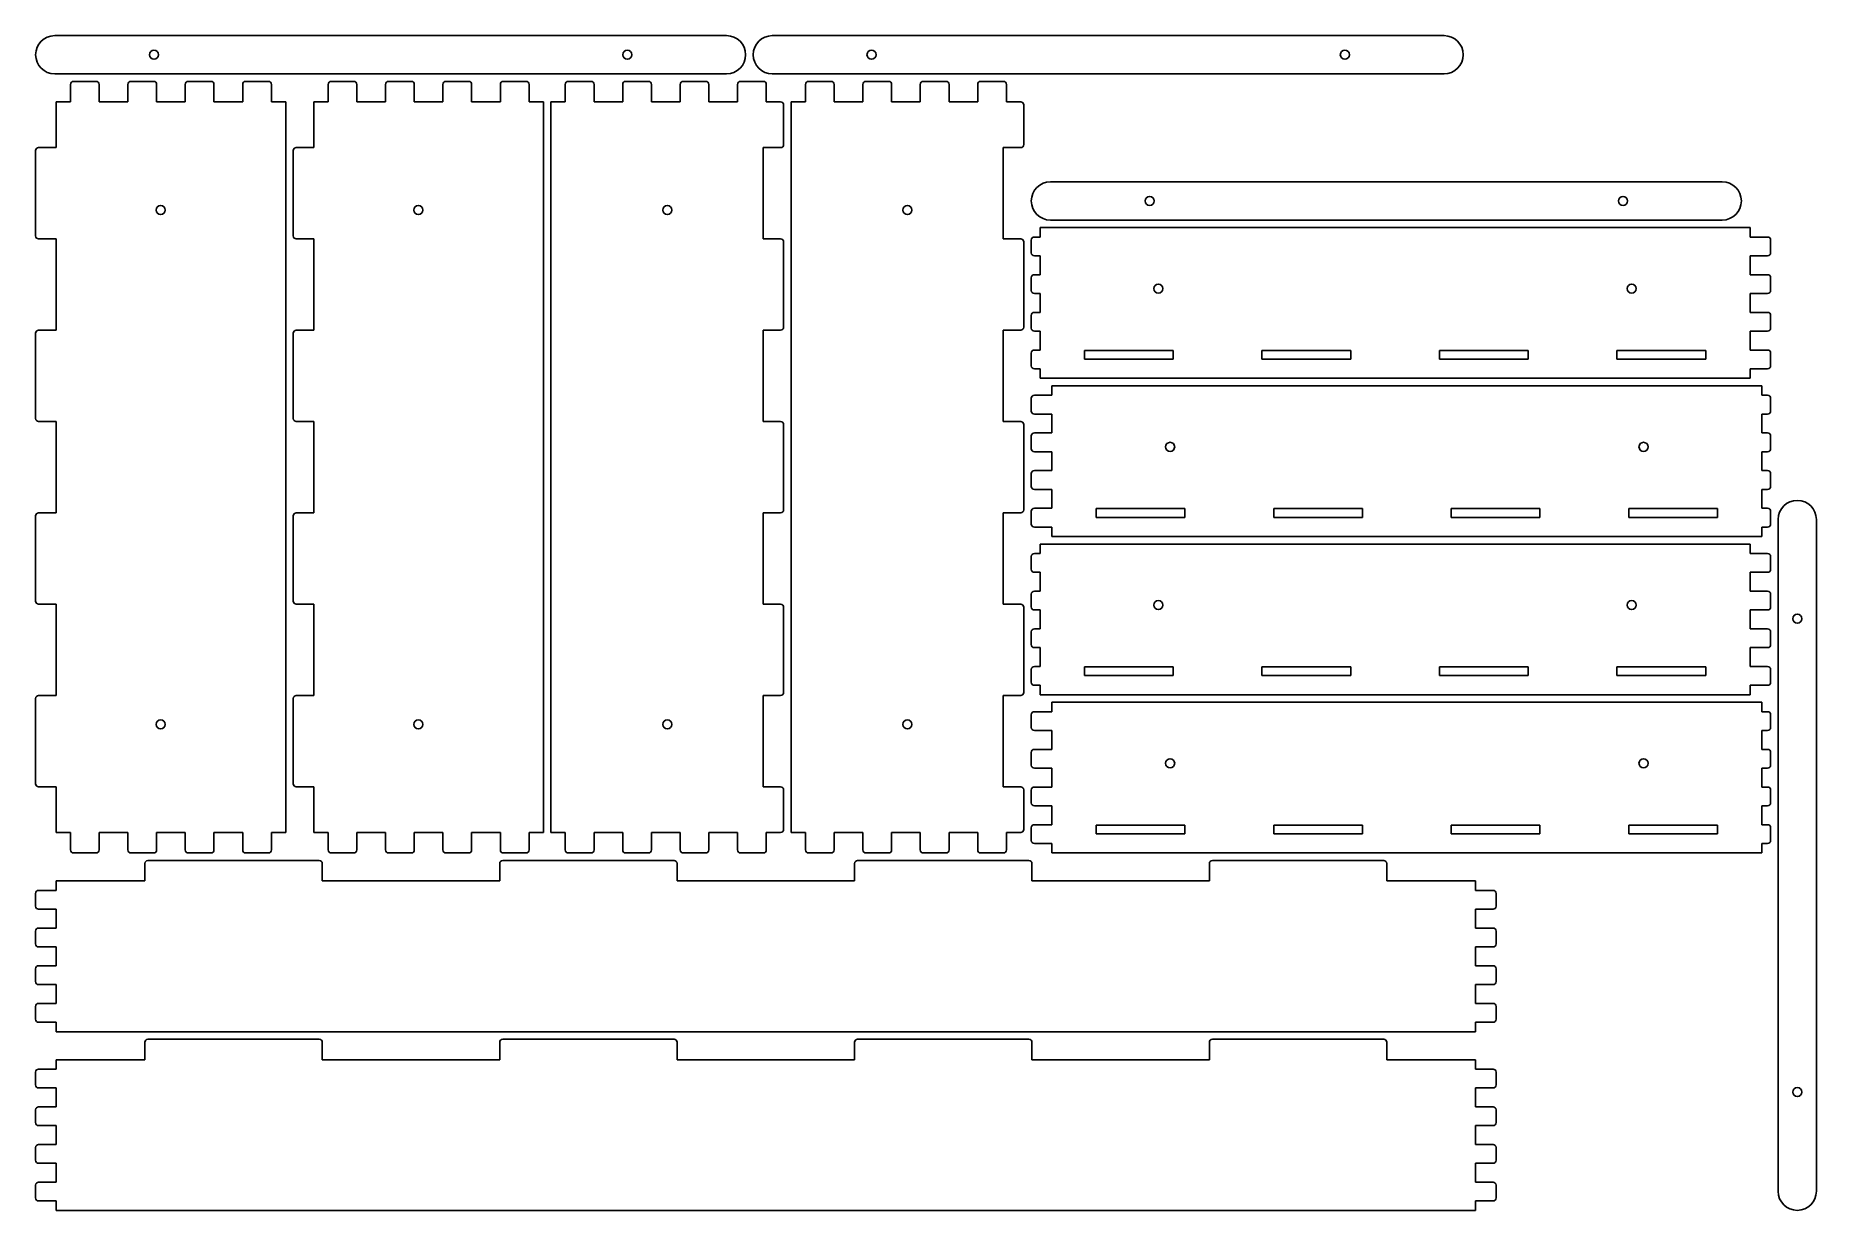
# Model space of a CAD drawing. Header units: millimetres. Extents: x 0 to 1182, y 0 to 780.
import ezdxf

# ---------------------------------------------------------------- set-up
doc = ezdxf.new("R2010")
doc.units = ezdxf.units.MM
doc.layers.add('SheetCutProfiles', color=7, linetype='CONTINUOUS')

msp = doc.modelspace()

# ---------------------------------------------------------------- linework, layer by layer
at = {"layer": 'SheetCutProfiles'}
for p, q in [((12.7, 779.6), (458.5, 779.6)), ((934.7, 779.6), (488.9, 779.6)), ((12.7, 754.2), (458.5, 754.2)), ((23.125, 747.2), (23.125, 735.6)), ((25.125, 749.2), (40.175, 749.2)), ((42.175, 735.6), (42.175, 747.2)), ((61.225, 747.2), (61.225, 735.6)), ((63.225, 749.2), (78.275, 749.2)), ((80.275, 735.6), (80.275, 747.2)), ((99.325, 747.2), (99.325, 735.6)), ((101.325, 749.2), (116.375, 749.2)), ((118.375, 735.6), (118.375, 747.2)), ((137.425, 747.2), (137.425, 735.6)), ((139.425, 749.2), (154.475, 749.2)), ((156.475, 735.6), (156.475, 747.2)), ((194.125, 747.2), (194.125, 735.6)), ((196.125, 749.2), (211.175, 749.2)), ((213.175, 735.6), (213.175, 747.2)), ((232.225, 747.2), (232.225, 735.6)), ((234.225, 749.2), (249.275, 749.2)), ((251.275, 735.6), (251.275, 747.2)), ((270.325, 747.2), (270.325, 735.6)), ((272.325, 749.2), (287.375, 749.2)), ((289.375, 735.6), (289.375, 747.2)), ((308.425, 747.2), (308.425, 735.6)), ((310.425, 749.2), (325.475, 749.2)), ((327.475, 735.6), (327.475, 747.2)), ((351.525, 747.2), (351.525, 735.6)), ((353.525, 749.2), (368.575, 749.2)), ((370.575, 735.6), (370.575, 747.2)), ((389.625, 747.2), (389.625, 735.6)), ((391.625, 749.2), (406.675, 749.2)), ((408.675, 735.6), (408.675, 747.2)), ((427.725, 747.2), (427.725, 735.6)), ((429.725, 749.2), (444.775, 749.2)), ((446.775, 735.6), (446.775, 747.2)), ((465.825, 747.2), (465.825, 735.6)), ((467.825, 749.2), (482.875, 749.2)), ((484.875, 735.6), (484.875, 747.2)), ((934.7, 754.2), (488.9, 754.2)), ((510.925, 747.2), (510.925, 735.6)), ((512.925, 749.2), (527.975, 749.2)), ((529.975, 735.6), (529.975, 747.2)), ((549.025, 747.2), (549.025, 735.6)), ((551.025, 749.2), (566.075, 749.2)), ((568.075, 735.6), (568.075, 747.2)), ((587.125, 747.2), (587.125, 735.6)), ((589.125, 749.2), (604.175, 749.2)), ((606.175, 735.6), (606.175, 747.2)), ((625.225, 747.2), (625.225, 735.6)), ((627.225, 749.2), (642.275, 749.2)), ((644.275, 735.6), (644.275, 747.2)), ((13.6, 735.6), (13.6, 705.3)), ((13.6, 735.6), (23.125, 735.6)), ((42.175, 735.6), (61.225, 735.6)), ((80.275, 735.6), (99.325, 735.6)), ((118.375, 735.6), (137.425, 735.6)), ((156.475, 735.6), (166, 735.6)), ((166, 735.6), (166, 250.8)), ((184.6, 735.6), (194.125, 735.6)), ((184.6, 705.3), (184.6, 735.6)), ((213.175, 735.6), (232.225, 735.6)), ((251.275, 735.6), (270.325, 735.6)), ((289.375, 735.6), (308.425, 735.6)), ((327.475, 735.6), (337, 735.6)), ((337, 250.8), (337, 735.6)), ((342, 735.6), (342, 250.8)), ((342, 735.6), (351.525, 735.6)), ((370.575, 735.6), (389.625, 735.6)), ((408.675, 735.6), (427.725, 735.6)), ((446.775, 735.6), (465.825, 735.6)), ((494.4, 735.6), (484.875, 735.6)), ((496.4, 733.6), (496.4, 707.3)), ((501.4, 735.6), (510.925, 735.6)), ((501.4, 250.8), (501.4, 735.6)), ((529.975, 735.6), (549.025, 735.6)), ((568.075, 735.6), (587.125, 735.6)), ((606.175, 735.6), (625.225, 735.6)), ((644.275, 735.6), (653.8, 735.6)), ((655.8, 707.3), (655.8, 733.6)), ((0, 703.3), (0, 646.7)), ((2, 705.3), (13.6, 705.3)), ((171, 646.7), (171, 703.3)), ((184.6, 705.3), (173, 705.3)), ((482.8, 705.3), (494.4, 705.3)), ((482.8, 644.7), (482.8, 705.3)), ((642.2, 705.3), (642.2, 644.7)), ((653.8, 705.3), (642.2, 705.3)), ((1119.3, 682.6), (673.5, 682.6)), ((666.6, 652.2), (1137.8, 652.2)), ((666.6, 652.2), (666.6, 645.95)), ((1119.3, 657.2), (673.5, 657.2)), ((1137.8, 652.2), (1137.8, 645.95)), ((13.6, 644.7), (2, 644.7)), ((13.6, 644.7), (13.6, 584.1)), ((173, 644.7), (184.6, 644.7)), ((184.6, 584.1), (184.6, 644.7)), ((494.4, 644.7), (482.8, 644.7)), ((496.4, 642.7), (496.4, 586.1)), ((642.2, 644.7), (653.8, 644.7)), ((655.8, 586.1), (655.8, 642.7)), ((660.8, 643.95), (660.8, 635.45)), ((662.8, 645.95), (666.6, 645.95)), ((1149.4, 645.95), (1137.8, 645.95)), ((1151.4, 643.95), (1151.4, 635.45)), ((666.6, 633.45), (662.8, 633.45)), ((666.6, 633.45), (666.6, 620.95)), ((1137.8, 633.45), (1137.8, 620.95)), ((1137.8, 633.45), (1149.4, 633.45)), ((660.8, 618.95), (660.8, 610.45)), ((662.8, 620.95), (666.6, 620.95)), ((1149.4, 620.95), (1137.8, 620.95)), ((1151.4, 618.95), (1151.4, 610.45)), ((666.6, 608.45), (662.8, 608.45)), ((666.6, 608.45), (666.6, 595.95)), ((1137.8, 608.45), (1137.8, 595.95)), ((1137.8, 608.45), (1149.4, 608.45)), ((660.8, 593.95), (660.8, 585.45)), ((662.8, 595.95), (666.6, 595.95)), ((1149.4, 595.95), (1137.8, 595.95)), ((1151.4, 593.95), (1151.4, 585.45)), ((0, 582.1), (0, 525.5)), ((2, 584.1), (13.6, 584.1)), ((171, 525.5), (171, 582.1)), ((184.6, 584.1), (173, 584.1)), ((482.8, 584.1), (494.4, 584.1)), ((482.8, 523.5), (482.8, 584.1)), ((642.2, 584.1), (642.2, 523.5)), ((653.8, 584.1), (642.2, 584.1)), ((666.6, 583.45), (662.8, 583.45)), ((666.6, 583.45), (666.6, 570.95)), ((1137.8, 583.45), (1137.8, 570.95)), ((1137.8, 583.45), (1149.4, 583.45)), ((660.8, 568.95), (660.8, 560.45)), ((662.8, 570.95), (666.6, 570.95)), ((696.05, 564.9), (696.05, 570.7)), ((696.05, 570.7), (754.95, 570.7)), ((754.95, 570.7), (754.95, 564.9)), ((813.85, 564.9), (813.85, 570.7)), ((813.85, 570.7), (872.75, 570.7)), ((872.75, 570.7), (872.75, 564.9)), ((931.65, 564.9), (931.65, 570.7)), ((931.65, 570.7), (990.55, 570.7)), ((990.55, 570.7), (990.55, 564.9)), ((1049.45, 564.9), (1049.45, 570.7)), ((1049.45, 570.7), (1108.35, 570.7)), ((1108.35, 570.7), (1108.35, 564.9)), ((1149.4, 570.95), (1137.8, 570.95)), ((1151.4, 568.95), (1151.4, 560.45)), ((666.6, 558.45), (662.8, 558.45)), ((666.6, 558.45), (666.6, 552.2)), ((754.95, 564.9), (696.05, 564.9)), ((872.75, 564.9), (813.85, 564.9)), ((990.55, 564.9), (931.65, 564.9)), ((1108.35, 564.9), (1049.45, 564.9)), ((1137.8, 558.45), (1137.8, 552.2)), ((1137.8, 558.45), (1149.4, 558.45)), ((666.6, 552.2), (1137.8, 552.2)), ((674.4, 547.2), (674.4, 540.95)), ((1145.6, 547.2), (674.4, 547.2)), ((1145.6, 547.2), (1145.6, 540.95)), ((660.8, 538.95), (660.8, 530.45)), ((662.8, 540.95), (674.4, 540.95)), ((1149.4, 540.95), (1145.6, 540.95)), ((1151.4, 538.95), (1151.4, 530.45)), ((13.6, 523.5), (2, 523.5)), ((13.6, 523.5), (13.6, 462.9)), ((173, 523.5), (184.6, 523.5)), ((184.6, 462.9), (184.6, 523.5)), ((494.4, 523.5), (482.8, 523.5)), ((496.4, 521.5), (496.4, 464.9)), ((642.2, 523.5), (653.8, 523.5)), ((655.8, 464.9), (655.8, 521.5)), ((674.4, 528.45), (662.8, 528.45)), ((674.4, 528.45), (674.4, 515.95)), ((1145.6, 528.45), (1149.4, 528.45)), ((1145.6, 528.45), (1145.6, 515.95)), ((660.8, 513.95), (660.8, 505.45)), ((662.8, 515.95), (674.4, 515.95)), ((1149.4, 515.95), (1145.6, 515.95)), ((1151.4, 513.95), (1151.4, 505.45)), ((674.4, 503.45), (662.8, 503.45)), ((674.4, 503.45), (674.4, 490.95)), ((1145.6, 503.45), (1149.4, 503.45)), ((1145.6, 503.45), (1145.6, 490.95)), ((660.8, 488.95), (660.8, 480.45)), ((662.8, 490.95), (674.4, 490.95)), ((1149.4, 490.95), (1145.6, 490.95)), ((1151.4, 488.95), (1151.4, 480.45)), ((674.4, 478.45), (662.8, 478.45)), ((674.4, 478.45), (674.4, 465.95)), ((1145.6, 478.45), (1149.4, 478.45)), ((1145.6, 478.45), (1145.6, 465.95)), ((2, 462.9), (13.6, 462.9)), ((184.6, 462.9), (173, 462.9)), ((482.8, 462.9), (494.4, 462.9)), ((482.8, 402.3), (482.8, 462.9)), ((642.2, 462.9), (642.2, 402.3)), ((653.8, 462.9), (642.2, 462.9)), ((660.8, 463.95), (660.8, 455.45)), ((662.8, 465.95), (674.4, 465.95)), ((762.75, 465.7), (703.85, 465.7)), ((703.85, 465.7), (703.85, 459.9)), ((762.75, 459.9), (762.75, 465.7)), ((880.55, 465.7), (821.65, 465.7)), ((821.65, 465.7), (821.65, 459.9)), ((880.55, 459.9), (880.55, 465.7)), ((998.35, 465.7), (939.45, 465.7)), ((939.45, 465.7), (939.45, 459.9)), ((998.35, 459.9), (998.35, 465.7)), ((1116.15, 465.7), (1057.25, 465.7)), ((1057.25, 465.7), (1057.25, 459.9)), ((1116.15, 459.9), (1116.15, 465.7)), ((1149.4, 465.95), (1145.6, 465.95)), ((1151.4, 463.95), (1151.4, 455.45)), ((0, 460.9), (0, 404.3)), ((171, 404.3), (171, 460.9)), ((674.4, 453.45), (662.8, 453.45)), ((674.4, 453.45), (674.4, 447.2)), ((703.85, 459.9), (762.75, 459.9)), ((821.65, 459.9), (880.55, 459.9)), ((939.45, 459.9), (998.35, 459.9)), ((1057.25, 459.9), (1116.15, 459.9)), ((1145.6, 453.45), (1149.4, 453.45)), ((1145.6, 453.45), (1145.6, 447.2)), ((1156.4, 12.7), (1156.4, 458.5)), ((1181.8, 12.7), (1181.8, 458.5)), ((666.6, 442.2), (1137.8, 442.2)), ((666.6, 442.2), (666.6, 435.95)), ((1145.6, 447.2), (674.4, 447.2)), ((1137.8, 442.2), (1137.8, 435.95)), ((660.8, 433.95), (660.8, 425.45)), ((662.8, 435.95), (666.6, 435.95)), ((1149.4, 435.95), (1137.8, 435.95)), ((1151.4, 433.95), (1151.4, 425.45)), ((666.6, 423.45), (662.8, 423.45)), ((666.6, 423.45), (666.6, 410.95)), ((1137.8, 423.45), (1137.8, 410.95)), ((1137.8, 423.45), (1149.4, 423.45)), ((13.6, 402.3), (2, 402.3)), ((13.6, 402.3), (13.6, 341.7)), ((173, 402.3), (184.6, 402.3)), ((184.6, 341.7), (184.6, 402.3)), ((494.4, 402.3), (482.8, 402.3)), ((642.2, 402.3), (653.8, 402.3)), ((660.8, 408.95), (660.8, 400.45)), ((662.8, 410.95), (666.6, 410.95)), ((1149.4, 410.95), (1137.8, 410.95)), ((1151.4, 408.95), (1151.4, 400.45)), ((496.4, 400.3), (496.4, 343.7)), ((655.8, 343.7), (655.8, 400.3)), ((666.6, 398.45), (662.8, 398.45)), ((666.6, 398.45), (666.6, 385.95)), ((1137.8, 398.45), (1137.8, 385.95)), ((1137.8, 398.45), (1149.4, 398.45)), ((660.8, 383.95), (660.8, 375.45)), ((662.8, 385.95), (666.6, 385.95)), ((1149.4, 385.95), (1137.8, 385.95)), ((1151.4, 383.95), (1151.4, 375.45)), ((666.6, 373.45), (662.8, 373.45)), ((666.6, 373.45), (666.6, 360.95)), ((1137.8, 373.45), (1137.8, 360.95)), ((1137.8, 373.45), (1149.4, 373.45)), ((660.8, 358.95), (660.8, 350.45)), ((662.8, 360.95), (666.6, 360.95)), ((696.05, 360.7), (696.05, 354.9)), ((754.95, 360.7), (696.05, 360.7)), ((696.05, 354.9), (754.95, 354.9)), ((754.95, 354.9), (754.95, 360.7)), ((813.85, 360.7), (813.85, 354.9)), ((872.75, 360.7), (813.85, 360.7)), ((813.85, 354.9), (872.75, 354.9)), ((872.75, 354.9), (872.75, 360.7)), ((931.65, 360.7), (931.65, 354.9)), ((990.55, 360.7), (931.65, 360.7)), ((931.65, 354.9), (990.55, 354.9)), ((990.55, 354.9), (990.55, 360.7)), ((1049.45, 360.7), (1049.45, 354.9)), ((1108.35, 360.7), (1049.45, 360.7)), ((1049.45, 354.9), (1108.35, 354.9)), ((1108.35, 354.9), (1108.35, 360.7)), ((1149.4, 360.95), (1137.8, 360.95)), ((1151.4, 358.95), (1151.4, 350.45)), ((666.6, 348.45), (662.8, 348.45)), ((666.6, 348.45), (666.6, 342.2)), ((1137.8, 348.45), (1137.8, 342.2)), ((1137.8, 348.45), (1149.4, 348.45)), ((0, 339.7), (0, 283.1)), ((2, 341.7), (13.6, 341.7)), ((171, 283.1), (171, 339.7)), ((184.6, 341.7), (173, 341.7)), ((482.8, 341.7), (494.4, 341.7)), ((482.8, 281.1), (482.8, 341.7)), ((642.2, 341.7), (642.2, 281.1)), ((653.8, 341.7), (642.2, 341.7)), ((662.8, 330.95), (674.4, 330.95)), ((666.6, 342.2), (1137.8, 342.2)), ((674.4, 337.2), (674.4, 330.95)), ((1145.6, 337.2), (674.4, 337.2)), ((1145.6, 337.2), (1145.6, 330.95)), ((1149.4, 330.95), (1145.6, 330.95)), ((660.8, 328.95), (660.8, 320.45)), ((1151.4, 328.95), (1151.4, 320.45)), ((674.4, 318.45), (662.8, 318.45)), ((674.4, 318.45), (674.4, 305.95)), ((1145.6, 318.45), (1149.4, 318.45)), ((1145.6, 318.45), (1145.6, 305.95)), ((660.8, 303.95), (660.8, 295.45)), ((662.8, 305.95), (674.4, 305.95)), ((1149.4, 305.95), (1145.6, 305.95)), ((1151.4, 303.95), (1151.4, 295.45)), ((674.4, 293.45), (662.8, 293.45)), ((674.4, 293.45), (674.4, 280.95)), ((1145.6, 293.45), (1149.4, 293.45)), ((1145.6, 293.45), (1145.6, 280.95)), ((13.6, 281.1), (2, 281.1)), ((13.6, 281.1), (13.6, 250.8)), ((173, 281.1), (184.6, 281.1)), ((184.6, 250.8), (184.6, 281.1)), ((494.4, 281.1), (482.8, 281.1)), ((496.4, 279.1), (496.4, 252.8)), ((642.2, 281.1), (653.8, 281.1)), ((655.8, 252.8), (655.8, 279.1)), ((660.8, 278.95), (660.8, 270.45)), ((662.8, 280.95), (674.4, 280.95)), ((1149.4, 280.95), (1145.6, 280.95)), ((1151.4, 278.95), (1151.4, 270.45)), ((674.4, 268.45), (662.8, 268.45)), ((674.4, 268.45), (674.4, 255.95)), ((1145.6, 268.45), (1149.4, 268.45)), ((1145.6, 268.45), (1145.6, 255.95)), ((13.6, 250.8), (23.125, 250.8)), ((23.125, 239.2), (23.125, 250.8)), ((42.175, 250.8), (61.225, 250.8)), ((42.175, 250.8), (42.175, 239.2)), ((61.225, 239.2), (61.225, 250.8)), ((80.275, 250.8), (99.325, 250.8)), ((80.275, 250.8), (80.275, 239.2)), ((99.325, 239.2), (99.325, 250.8)), ((118.375, 250.8), (137.425, 250.8)), ((118.375, 250.8), (118.375, 239.2)), ((137.425, 239.2), (137.425, 250.8)), ((156.475, 250.8), (166, 250.8)), ((156.475, 250.8), (156.475, 239.2)), ((184.6, 250.8), (194.125, 250.8)), ((194.125, 239.2), (194.125, 250.8)), ((213.175, 250.8), (213.175, 239.2)), ((213.175, 250.8), (232.225, 250.8)), ((232.225, 239.2), (232.225, 250.8)), ((251.275, 250.8), (251.275, 239.2)), ((251.275, 250.8), (270.325, 250.8)), ((270.325, 239.2), (270.325, 250.8)), ((289.375, 250.8), (289.375, 239.2)), ((289.375, 250.8), (308.425, 250.8)), ((308.425, 239.2), (308.425, 250.8)), ((327.475, 250.8), (327.475, 239.2)), ((327.475, 250.8), (337, 250.8)), ((342, 250.8), (351.525, 250.8)), ((351.525, 239.2), (351.525, 250.8)), ((370.575, 250.8), (389.625, 250.8)), ((370.575, 250.8), (370.575, 239.2)), ((389.625, 239.2), (389.625, 250.8)), ((408.675, 250.8), (427.725, 250.8)), ((408.675, 250.8), (408.675, 239.2)), ((427.725, 239.2), (427.725, 250.8)), ((446.775, 250.8), (465.825, 250.8)), ((446.775, 250.8), (446.775, 239.2)), ((465.825, 239.2), (465.825, 250.8)), ((484.875, 250.8), (494.4, 250.8)), ((484.875, 250.8), (484.875, 239.2)), ((501.4, 250.8), (510.925, 250.8)), ((510.925, 239.2), (510.925, 250.8)), ((529.975, 250.8), (529.975, 239.2)), ((529.975, 250.8), (549.025, 250.8)), ((549.025, 239.2), (549.025, 250.8)), ((568.075, 250.8), (568.075, 239.2)), ((568.075, 250.8), (587.125, 250.8)), ((587.125, 239.2), (587.125, 250.8)), ((606.175, 250.8), (606.175, 239.2)), ((606.175, 250.8), (625.225, 250.8)), ((625.225, 239.2), (625.225, 250.8)), ((644.275, 250.8), (644.275, 239.2)), ((653.8, 250.8), (644.275, 250.8)), ((660.8, 253.95), (660.8, 245.45)), ((662.8, 255.95), (674.4, 255.95)), ((703.85, 255.7), (762.75, 255.7)), ((703.85, 249.9), (703.85, 255.7)), ((762.75, 249.9), (703.85, 249.9)), ((762.75, 255.7), (762.75, 249.9)), ((821.65, 255.7), (880.55, 255.7)), ((821.65, 249.9), (821.65, 255.7)), ((880.55, 249.9), (821.65, 249.9)), ((880.55, 255.7), (880.55, 249.9)), ((939.45, 255.7), (998.35, 255.7)), ((939.45, 249.9), (939.45, 255.7)), ((998.35, 249.9), (939.45, 249.9)), ((998.35, 255.7), (998.35, 249.9)), ((1057.25, 255.7), (1116.15, 255.7)), ((1057.25, 249.9), (1057.25, 255.7)), ((1116.15, 249.9), (1057.25, 249.9)), ((1116.15, 255.7), (1116.15, 249.9)), ((1149.4, 255.95), (1145.6, 255.95)), ((1151.4, 253.95), (1151.4, 245.45)), ((25.125, 237.2), (40.175, 237.2)), ((63.225, 237.2), (78.275, 237.2)), ((101.325, 237.2), (116.375, 237.2)), ((139.425, 237.2), (154.475, 237.2)), ((196.125, 237.2), (211.175, 237.2)), ((234.225, 237.2), (249.275, 237.2)), ((272.325, 237.2), (287.375, 237.2)), ((310.425, 237.2), (325.475, 237.2)), ((353.525, 237.2), (368.575, 237.2)), ((391.625, 237.2), (406.675, 237.2)), ((429.725, 237.2), (444.775, 237.2)), ((467.825, 237.2), (482.875, 237.2)), ((512.925, 237.2), (527.975, 237.2)), ((551.025, 237.2), (566.075, 237.2)), ((589.125, 237.2), (604.175, 237.2)), ((627.225, 237.2), (642.275, 237.2)), ((674.4, 243.45), (662.8, 243.45)), ((674.4, 243.45), (674.4, 237.2)), ((1145.6, 237.2), (674.4, 237.2)), ((1145.6, 243.45), (1149.4, 243.45)), ((1145.6, 243.45), (1145.6, 237.2)), ((72.475, 218.6), (72.475, 230.2)), ((188.225, 232.2), (74.475, 232.2)), ((190.225, 230.2), (190.225, 218.6)), ((307.975, 218.6), (307.975, 230.2)), ((423.725, 232.2), (309.975, 232.2)), ((425.725, 230.2), (425.725, 218.6)), ((543.475, 218.6), (543.475, 230.2)), ((659.225, 232.2), (545.475, 232.2)), ((661.225, 230.2), (661.225, 218.6)), ((778.975, 218.6), (778.975, 230.2)), ((894.725, 232.2), (780.975, 232.2)), ((896.725, 230.2), (896.725, 218.6)), ((13.6, 212.35), (13.6, 218.6)), ((72.475, 218.6), (13.6, 218.6)), ((307.975, 218.6), (190.225, 218.6)), ((543.475, 218.6), (425.725, 218.6)), ((778.975, 218.6), (661.225, 218.6)), ((955.6, 218.6), (896.725, 218.6)), ((955.6, 212.35), (955.6, 218.6)), ((0, 201.85), (0, 210.35)), ((13.6, 212.35), (2, 212.35)), ((955.6, 212.35), (967.2, 212.35)), ((969.2, 201.85), (969.2, 210.35)), ((2, 199.85), (13.6, 199.85)), ((13.6, 187.35), (13.6, 199.85)), ((967.2, 199.85), (955.6, 199.85)), ((955.6, 187.35), (955.6, 199.85)), ((0, 176.85), (0, 185.35)), ((13.6, 187.35), (2, 187.35)), ((955.6, 187.35), (967.2, 187.35)), ((969.2, 176.85), (969.2, 185.35)), ((2, 174.85), (13.6, 174.85)), ((13.6, 162.35), (13.6, 174.85)), ((967.2, 174.85), (955.6, 174.85)), ((955.6, 162.35), (955.6, 174.85)), ((0, 151.85), (0, 160.35)), ((13.6, 162.35), (2, 162.35)), ((955.6, 162.35), (967.2, 162.35)), ((969.2, 151.85), (969.2, 160.35)), ((2, 149.85), (13.6, 149.85)), ((13.6, 137.35), (13.6, 149.85)), ((967.2, 149.85), (955.6, 149.85)), ((955.6, 137.35), (955.6, 149.85)), ((0, 126.85), (0, 135.35)), ((13.6, 137.35), (2, 137.35)), ((955.6, 137.35), (967.2, 137.35)), ((969.2, 126.85), (969.2, 135.35)), ((2, 124.85), (13.6, 124.85)), ((13.6, 118.6), (13.6, 124.85)), ((955.6, 118.6), (13.6, 118.6)), ((967.2, 124.85), (955.6, 124.85)), ((955.6, 118.6), (955.6, 124.85)), ((72.475, 111.6), (72.475, 100)), ((74.475, 113.6), (188.225, 113.6)), ((190.225, 100), (190.225, 111.6)), ((307.975, 111.6), (307.975, 100)), ((309.975, 113.6), (423.725, 113.6)), ((425.725, 100), (425.725, 111.6)), ((543.475, 111.6), (543.475, 100)), ((545.475, 113.6), (659.225, 113.6)), ((661.225, 100), (661.225, 111.6)), ((778.975, 111.6), (778.975, 100)), ((780.975, 113.6), (894.725, 113.6)), ((896.725, 100), (896.725, 111.6)), ((13.6, 100), (72.475, 100)), ((13.6, 93.75), (13.6, 100)), ((190.225, 100), (307.975, 100)), ((425.725, 100), (543.475, 100)), ((661.225, 100), (778.975, 100)), ((896.725, 100), (955.6, 100)), ((955.6, 93.75), (955.6, 100)), ((0, 83.25), (0, 91.75)), ((13.6, 93.75), (2, 93.75)), ((955.6, 93.75), (967.2, 93.75)), ((969.2, 83.25), (969.2, 91.75)), ((2, 81.25), (13.6, 81.25)), ((13.6, 68.75), (13.6, 81.25)), ((955.6, 68.75), (955.6, 81.25)), ((967.2, 81.25), (955.6, 81.25)), ((0, 58.25), (0, 66.75)), ((13.6, 68.75), (2, 68.75)), ((955.6, 68.75), (967.2, 68.75)), ((969.2, 58.25), (969.2, 66.75)), ((2, 56.25), (13.6, 56.25)), ((13.6, 43.75), (13.6, 56.25)), ((955.6, 43.75), (955.6, 56.25)), ((967.2, 56.25), (955.6, 56.25)), ((0, 33.25), (0, 41.75)), ((13.6, 43.75), (2, 43.75)), ((955.6, 43.75), (967.2, 43.75)), ((969.2, 33.25), (969.2, 41.75)), ((2, 31.25), (13.6, 31.25)), ((13.6, 18.75), (13.6, 31.25)), ((955.6, 18.75), (955.6, 31.25)), ((967.2, 31.25), (955.6, 31.25)), ((0, 8.25), (0, 16.75)), ((13.6, 18.75), (2, 18.75)), ((955.6, 18.75), (967.2, 18.75)), ((969.2, 8.25), (969.2, 16.75)), ((2, 6.25), (13.6, 6.25)), ((13.6, 0), (13.6, 6.25)), ((13.6, 0), (955.6, 0)), ((955.6, 0), (955.6, 6.25)), ((967.2, 6.25), (955.6, 6.25))]:
    msp.add_line(p, q, dxfattribs=at)
for centre in [(78.533, 766.9), (392.667, 766.9), (554.733, 766.9), (868.867, 766.9), (83, 663.867), (254, 663.867), (419.2, 663.867), (578.6, 663.867), (739.333, 669.9), (1053.467, 669.9), (745.133, 611.7), (1059.267, 611.7), (752.933, 506.7), (1067.067, 506.7), (745.133, 401.7), (1059.267, 401.7), (1169.1, 392.667), (83, 322.533), (254, 322.533), (419.2, 322.533), (578.6, 322.533), (752.933, 296.7), (1067.067, 296.7), (1169.1, 78.533)]:
    msp.add_circle(centre, 3, dxfattribs=at)
for centre, radius, start, end in [((12.7, 766.9), 12.7, 90, -90), ((458.5, 766.9), 12.7, -90, 90), ((488.9, 766.9), 12.7, 90, -90), ((934.7, 766.9), 12.7, -90, 90), ((25.125, 747.2), 2, 90, 180), ((40.175, 747.2), 2, 0, 90), ((63.225, 747.2), 2, 90, 180), ((78.275, 747.2), 2, 0, 90), ((101.325, 747.2), 2, 90, 180), ((116.375, 747.2), 2, 0, 90), ((139.425, 747.2), 2, 90, 180), ((154.475, 747.2), 2, 0, 90), ((196.125, 747.2), 2, 90, 180), ((211.175, 747.2), 2, 0, 90), ((234.225, 747.2), 2, 90, 180), ((249.275, 747.2), 2, 0, 90), ((272.325, 747.2), 2, 90, 180), ((287.375, 747.2), 2, 0, 90), ((310.425, 747.2), 2, 90, 180), ((325.475, 747.2), 2, 0, 90), ((353.525, 747.2), 2, 90, 180), ((368.575, 747.2), 2, 0, 90), ((391.625, 747.2), 2, 90, 180), ((406.675, 747.2), 2, 0, 90), ((429.725, 747.2), 2, 90, 180), ((444.775, 747.2), 2, 0, 90), ((467.825, 747.2), 2, 90, 180), ((482.875, 747.2), 2, 0, 90), ((512.925, 747.2), 2, 90, 180), ((527.975, 747.2), 2, 0, 90), ((551.025, 747.2), 2, 90, 180), ((566.075, 747.2), 2, 0, 90), ((589.125, 747.2), 2, 90, 180), ((604.175, 747.2), 2, 0, 90), ((627.225, 747.2), 2, 90, 180), ((642.275, 747.2), 2, 0, 90), ((494.4, 733.6), 2, 0, 90), ((653.8, 733.6), 2, 0, 90), ((2, 703.3), 2, 90, 180), ((173, 703.3), 2, 90, 180), ((494.4, 707.3), 2, -90, 0), ((653.8, 707.3), 2, -90, 0), ((673.5, 669.9), 12.7, 90, -90), ((1119.3, 669.9), 12.7, -90, 90), ((2, 646.7), 2, 180, -90), ((173, 646.7), 2, 180, -90), ((494.4, 642.7), 2, 0, 90), ((653.8, 642.7), 2, 0, 90), ((662.8, 643.95), 2, 90, 180), ((1149.4, 643.95), 2, 0, 90), ((662.8, 635.45), 2, 180, -90), ((1149.4, 635.45), 2, -90, 0), ((662.8, 618.95), 2, 90, 180), ((1149.4, 618.95), 2, 0, 90), ((662.8, 610.45), 2, 180, -90), ((1149.4, 610.45), 2, -90, 0), ((662.8, 593.95), 2, 90, 180), ((1149.4, 593.95), 2, 0, 90), ((2, 582.1), 2, 90, 180), ((173, 582.1), 2, 90, 180), ((494.4, 586.1), 2, -90, 0), ((653.8, 586.1), 2, -90, 0), ((662.8, 585.45), 2, 180, -90), ((1149.4, 585.45), 2, -90, 0), ((662.8, 568.95), 2, 90, 180), ((1149.4, 568.95), 2, 0, 90), ((662.8, 560.45), 2, 180, -90), ((1149.4, 560.45), 2, -90, 0), ((662.8, 538.95), 2, 90, 180), ((1149.4, 538.95), 2, 0, 90), ((2, 525.5), 2, 180, -90), ((173, 525.5), 2, 180, -90), ((494.4, 521.5), 2, 0, 90), ((653.8, 521.5), 2, 0, 90), ((662.8, 530.45), 2, 180, -90), ((1149.4, 530.45), 2, -90, 0), ((662.8, 513.95), 2, 90, 180), ((1149.4, 513.95), 2, 0, 90), ((662.8, 505.45), 2, 180, -90), ((1149.4, 505.45), 2, -90, 0), ((662.8, 488.95), 2, 90, 180), ((1149.4, 488.95), 2, 0, 90), ((662.8, 480.45), 2, 180, -90), ((1149.4, 480.45), 2, -90, 0), ((2, 460.9), 2, 90, 180), ((173, 460.9), 2, 90, 180), ((494.4, 464.9), 2, -90, 0), ((653.8, 464.9), 2, -90, 0), ((662.8, 463.95), 2, 90, 180), ((1149.4, 463.95), 2, 0, 90), ((1169.1, 458.5), 12.7, 0, 180), ((662.8, 455.45), 2, 180, -90), ((1149.4, 455.45), 2, -90, 0), ((662.8, 433.95), 2, 90, 180), ((662.8, 425.45), 2, 180, -90), ((1149.4, 433.95), 2, 0, 90), ((1149.4, 425.45), 2, -90, 0), ((2, 404.3), 2, 180, -90), ((173, 404.3), 2, 180, -90), ((494.4, 400.3), 2, 0, 90), ((653.8, 400.3), 2, 0, 90), ((662.8, 408.95), 2, 90, 180), ((1149.4, 408.95), 2, 0, 90), ((662.8, 400.45), 2, 180, -90), ((1149.4, 400.45), 2, -90, 0), ((662.8, 383.95), 2, 90, 180), ((1149.4, 383.95), 2, 0, 90), ((662.8, 375.45), 2, 180, -90), ((1149.4, 375.45), 2, -90, 0), ((662.8, 358.95), 2, 90, 180), ((1149.4, 358.95), 2, 0, 90), ((494.4, 343.7), 2, -90, 0), ((653.8, 343.7), 2, -90, 0), ((662.8, 350.45), 2, 180, -90), ((1149.4, 350.45), 2, -90, 0), ((2, 339.7), 2, 90, 180), ((173, 339.7), 2, 90, 180), ((662.8, 328.95), 2, 90, 180), ((1149.4, 328.95), 2, 0, 90), ((662.8, 320.45), 2, 180, -90), ((1149.4, 320.45), 2, -90, 0), ((662.8, 303.95), 2, 90, 180), ((662.8, 295.45), 2, 180, -90), ((1149.4, 303.95), 2, 0, 90), ((1149.4, 295.45), 2, -90, 0), ((2, 283.1), 2, 180, -90), ((173, 283.1), 2, 180, -90), ((494.4, 279.1), 2, 0, 90), ((653.8, 279.1), 2, 0, 90), ((662.8, 278.95), 2, 90, 180), ((1149.4, 278.95), 2, 0, 90), ((662.8, 270.45), 2, 180, -90), ((1149.4, 270.45), 2, -90, 0), ((494.4, 252.8), 2, -90, 0), ((653.8, 252.8), 2, -90, 0), ((662.8, 253.95), 2, 90, 180), ((1149.4, 253.95), 2, 0, 90), ((25.125, 239.2), 2, 180, -90), ((40.175, 239.2), 2, -90, 0), ((63.225, 239.2), 2, 180, -90), ((78.275, 239.2), 2, -90, 0), ((101.325, 239.2), 2, 180, -90), ((116.375, 239.2), 2, -90, 0), ((139.425, 239.2), 2, 180, -90), ((154.475, 239.2), 2, -90, 0), ((196.125, 239.2), 2, 180, -90), ((211.175, 239.2), 2, -90, 0), ((234.225, 239.2), 2, 180, -90), ((249.275, 239.2), 2, -90, 0), ((272.325, 239.2), 2, 180, -90), ((287.375, 239.2), 2, -90, 0), ((310.425, 239.2), 2, 180, -90), ((325.475, 239.2), 2, -90, 0), ((353.525, 239.2), 2, 180, -90), ((368.575, 239.2), 2, -90, 0), ((391.625, 239.2), 2, 180, -90), ((406.675, 239.2), 2, -90, 0), ((429.725, 239.2), 2, 180, -90), ((444.775, 239.2), 2, -90, 0), ((467.825, 239.2), 2, 180, -90), ((482.875, 239.2), 2, -90, 0), ((512.925, 239.2), 2, 180, -90), ((527.975, 239.2), 2, -90, 0), ((551.025, 239.2), 2, 180, -90), ((566.075, 239.2), 2, -90, 0), ((589.125, 239.2), 2, 180, -90), ((604.175, 239.2), 2, -90, 0), ((627.225, 239.2), 2, 180, -90), ((642.275, 239.2), 2, -90, 0), ((662.8, 245.45), 2, 180, -90), ((1149.4, 245.45), 2, -90, 0), ((74.475, 230.2), 2, 90, 180), ((188.225, 230.2), 2, 0, 90), ((309.975, 230.2), 2, 90, 180), ((423.725, 230.2), 2, 0, 90), ((545.475, 230.2), 2, 90, 180), ((659.225, 230.2), 2, 0, 90), ((780.975, 230.2), 2, 90, 180), ((894.725, 230.2), 2, 0, 90), ((2, 210.35), 2, 90, 180), ((2, 201.85), 2, 180, -90), ((967.2, 210.35), 2, 0, 90), ((967.2, 201.85), 2, -90, 0), ((2, 185.35), 2, 90, 180), ((967.2, 185.35), 2, 0, 90), ((2, 176.85), 2, 180, -90), ((967.2, 176.85), 2, -90, 0), ((2, 160.35), 2, 90, 180), ((967.2, 160.35), 2, 0, 90), ((2, 151.85), 2, 180, -90), ((967.2, 151.85), 2, -90, 0), ((2, 135.35), 2, 90, 180), ((967.2, 135.35), 2, 0, 90), ((2, 126.85), 2, 180, -90), ((967.2, 126.85), 2, -90, 0), ((74.475, 111.6), 2, 90, 180), ((188.225, 111.6), 2, 0, 90), ((309.975, 111.6), 2, 90, 180), ((423.725, 111.6), 2, 0, 90), ((545.475, 111.6), 2, 90, 180), ((659.225, 111.6), 2, 0, 90), ((780.975, 111.6), 2, 90, 180), ((894.725, 111.6), 2, 0, 90), ((2, 91.75), 2, 90, 180), ((2, 83.25), 2, 180, -90), ((967.2, 91.75), 2, 0, 90), ((967.2, 83.25), 2, -90, 0), ((2, 66.75), 2, 90, 180), ((967.2, 66.75), 2, 0, 90), ((2, 58.25), 2, 180, -90), ((967.2, 58.25), 2, -90, 0), ((2, 41.75), 2, 90, 180), ((967.2, 41.75), 2, 0, 90), ((2, 33.25), 2, 180, -90), ((967.2, 33.25), 2, -90, 0), ((2, 16.75), 2, 90, 180), ((967.2, 16.75), 2, 0, 90), ((1169.1, 12.7), 12.7, 180, 0), ((2, 8.25), 2, 180, -90), ((967.2, 8.25), 2, -90, 0)]:
    msp.add_arc(centre, radius, start, end, dxfattribs=at)

doc.saveas('drawing.dxf')
